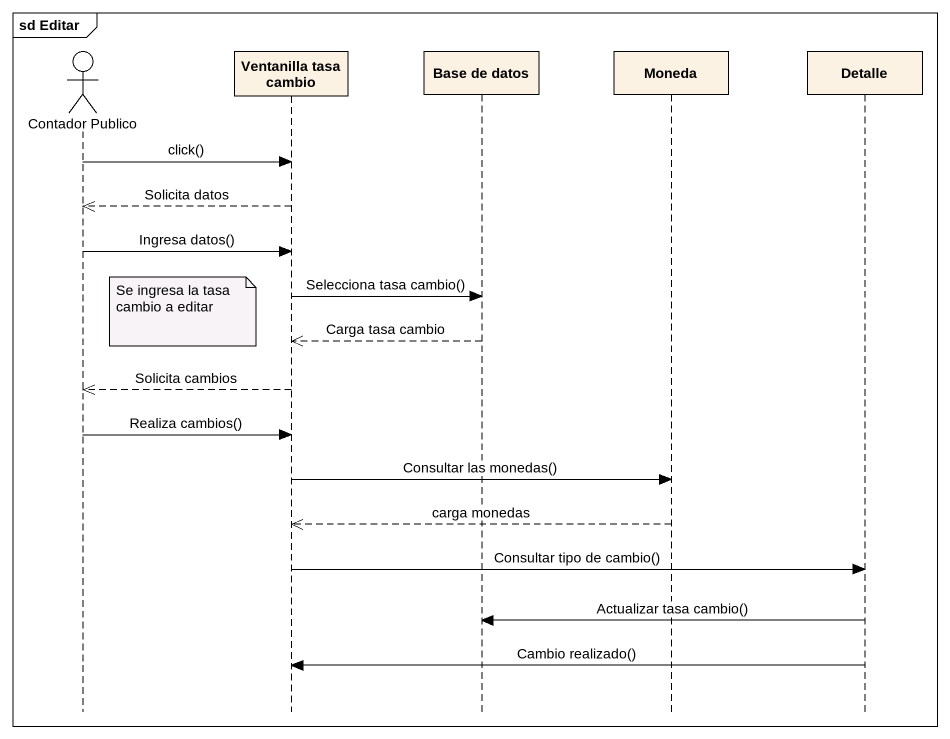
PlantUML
@startuml
mainframe sd Editar
hide footbox
actor "Contador Publico" as Contador_Publico
participant "Ventanilla tasa cambio" as Ventanilla_tasa_cambio
participant "Base de datos" as Base_de_datos
participant Moneda
participant Detalle

Contador_Publico -> Ventanilla_tasa_cambio : click()
Ventanilla_tasa_cambio -->> Contador_Publico : Solicita datos
Contador_Publico -> Ventanilla_tasa_cambio : Ingresa datos()
Ventanilla_tasa_cambio -> Base_de_datos : Selecciona tasa cambio()
note right of Contador_Publico : Se ingresa la tasa cambio a editar
Base_de_datos -->> Ventanilla_tasa_cambio : Carga tasa cambio
Ventanilla_tasa_cambio -->> Contador_Publico : Solicita cambios
Contador_Publico -> Ventanilla_tasa_cambio : Realiza cambios()
Ventanilla_tasa_cambio -> Moneda : Consultar las monedas()
Moneda -->> Ventanilla_tasa_cambio : carga monedas
Ventanilla_tasa_cambio -> Detalle : Consultar tipo de cambio()
Detalle -> Base_de_datos : Actualizar tasa cambio()
Detalle -> Ventanilla_tasa_cambio : Cambio realizado()
@enduml
